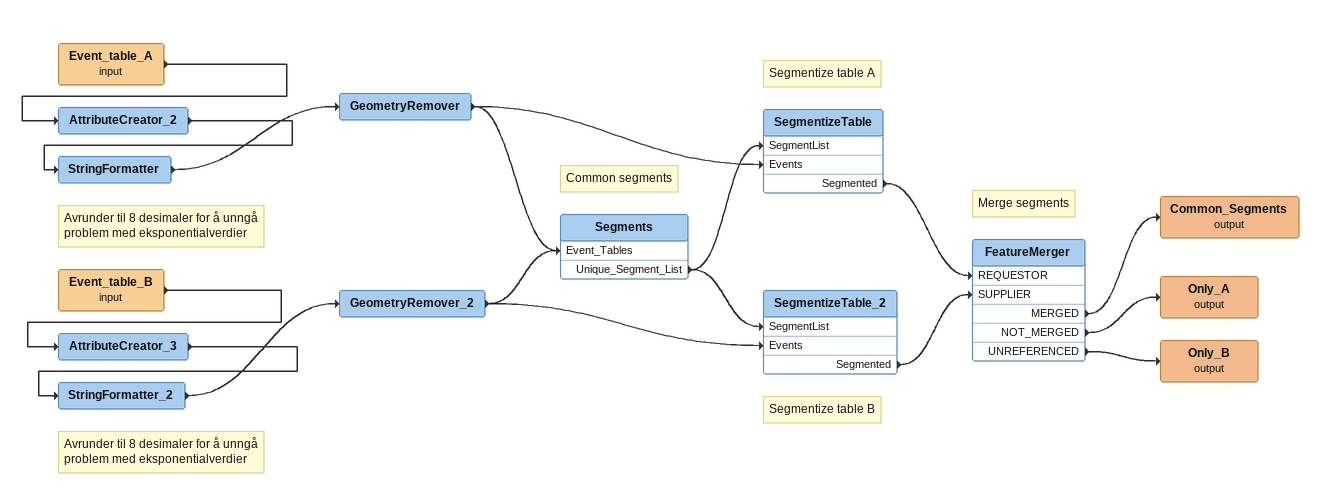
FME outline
Event_table_A (input)
    -> AttributeCreator_2
AttributeCreator_2
    -> StringFormatter
Note: Avrunder til 8 desimaler for å unngå / problem med eksponentialverdier
StringFormatter
    -> GeometryRemover
GeometryRemover
    -> SegmentizeTable [Events]
    -> Segments [Event_Tables]
Event_table_B (input)
    -> AttributeCreator_3
AttributeCreator_3
    -> StringFormatter_2
Note: Avrunder til 8 desimaler for å unngå / problem med eksponentialverdier
StringFormatter_2
    -> GeometryRemover_2
GeometryRemover_2
    -> Segments [Event_Tables]
    -> SegmentizeTable_2 [Events]
Note: Common segments
Segments
    Unique_Segment_List -> SegmentizeTable [SegmentList]
    Unique_Segment_List -> SegmentizeTable_2 [SegmentList]
Note: Segmentize table A
SegmentizeTable
    Segmented -> FeatureMerger [REQUESTOR]
Note: Segmentize table B
SegmentizeTable_2
    Segmented -> FeatureMerger [SUPPLIER]
Note: Merge segments
FeatureMerger
    MERGED -> Common_Segments (output)
    NOT_MERGED -> Only_A (output)
    UNREFERENCED -> Only_B (output)
Common_Segments (output)
Only_A (output)
Only_B (output)
